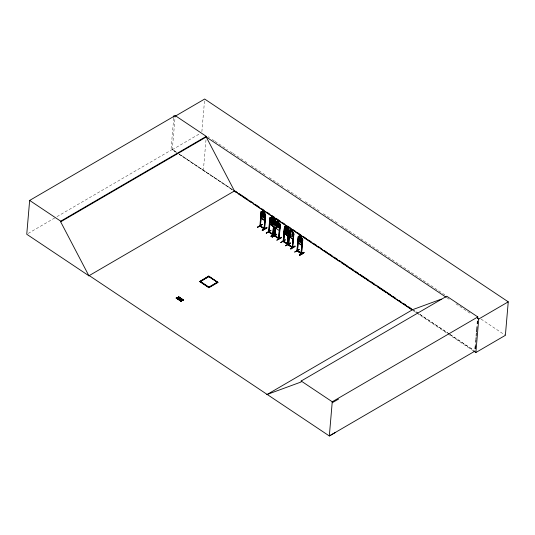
<?xml version="1.0" encoding="UTF-8"?>
<svg xmlns="http://www.w3.org/2000/svg" width="535" height="535" viewBox="0 0 535 535"><rect width="100%" height="100%" fill="white"/><g stroke="black" fill="none" stroke-linecap="round" stroke-linejoin="round"><path stroke-width="0.4" stroke-dasharray="2.67 2.01" d="M173.728 118.061L171.093 148.783L176.343 152.274M176.43 152.488L172.283 149.72L175.159 116.235M201.869 131.704L204.671 99.035M203.36 170.478L206.162 137.823M475.374 345.443L475.508 343.818M475.929 338.936L476.137 336.488M476.491 332.422L476.698 329.981M475.996 339.451L476.143 337.786M476.638 331.974L476.779 330.316M28.188 233.427L56.269 217.063M56.991 216.642L172.31 149.446L176.45 152.207M172.283 149.72L199.635 133.783M179.105 154.12L233.768 190.5L179.212 154.053M418.27 313.309L413.428 310.086L418.256 313.316M449.4 334.034L418.958 313.771L449.333 334.074M450.095 334.495L474.311 350.612M208.048 136.699L209.439 137.629M212.221 139.481L214.301 140.879M214.996 141.34L227.502 149.693M230.277 151.552L232.364 152.943M233.059 153.405L246.956 162.687M251.122 165.469L265.012 174.751M269.185 177.54L283.771 187.283M287.248 189.604L301.834 199.348M305.304 201.668L320.592 211.88M323.367 213.732L338.655 223.944M341.43 225.803L444.939 294.945M481.065 319.081L505.381 335.325M447.006 297.834L449.072 299.219M455.974 303.826L470.459 313.503M450.022 334.535L473.502 350.218M179.192 154.334L232.484 189.938M413.461 310.835L416.23 312.687M416.925 313.149L447.434 333.532M448.129 333.994L473.094 350.666"/><path stroke-width="0.8" d="M412.391 309.825L234.457 190.962L206.229 136.993L206.283 136.365L175.212 115.607L29.652 200.431L26.75 234.263L88.944 275.813M335.699 432.307L329.326 435.965L89.245 275.585L88.897 275.786L60.669 221.818L60.722 221.189L206.283 136.365M173.801 117.232L173.942 115.573M175.212 115.607L175.159 116.235L204.671 99.035L508.25 301.834L505.381 335.325L475.862 352.525L473.783 351.134M176.196 297.955L178.075 298.309L176.523 298.47L176.196 297.955L178.155 297.774L178.603 296.584L178.944 297.106L178.603 296.584M178.529 298.296L180.482 297.841L178.61 297.761L178.081 299.506L177.714 299.259L178.101 298.035M178.081 299.506L178.971 296.831M176.175 298.236L178.155 297.774M181.071 300.021L179.145 300.222L181.131 299.76L181.572 298.57L181.92 299.092L181.051 301.493L180.683 301.245L181.071 300.021L179.172 299.941M180.462 298.122L180.135 297.607M179.145 300.222L181.131 299.76M181.104 300.041L181.572 298.57M181.051 301.493L181.94 298.811M183.104 299.593L183.431 300.102L183.104 299.593L181.586 299.747M199.715 281.597L208.757 276.06L217.899 282.46L208.877 287.716L199.715 281.597L208.737 276.341L217.899 282.46M208.764 276.374L200.224 281.617L208.737 276.655L208.757 276.06M208.737 276.655L217.417 282.152L208.897 287.121L208.877 287.716M257.656 227.308L262.19 224.406L257.649 227.021M260.378 225.89C259.221 224.62 261.521 226.88 259.876 226.131L261.14 211.693L261.033 218.093L264.564 220.453L265.22 219.156M259.829 226.044L260.03 225.462L260.491 225.75M260.425 226.211L260.846 216.528M260.98 214.95L261.18 212.589L260.291 226.352L259.916 225.583M260.338 226.379L261.12 218.38M264.531 220.373L265.166 219.116L265.547 214.716C265.36 213.244 263.2 213.385 264.337 211.465L262.785 210.489L262.692 212.114M262.832 210.462L262.685 212.228L261.889 212.275L261.628 215.351L262.264 217.17L263.668 218.106L264.531 217.29L264.792 214.214L264.089 213.164L264.283 211.486L262.832 210.583M257.629 227.221L262.163 224.392M262.27 230.097L266.778 227.469L266.998 227.91L262.491 230.538L262.257 230.09L266.798 227.509M264.35 229.1L263.889 228.786L264.15 228.211M264.176 228.719L264.564 229.013L265.668 215.585L265.253 215.304L264.103 228.699M264.176 227.917L264.852 220.032M265.119 216.882L265.253 215.304M264.27 229.067L264.33 228.565L260.371 226.031L264.39 228.612M265.594 214.689L264.41 229.1L260.13 225.984M266.437 233.227L270.944 230.297L266.463 232.946M268.61 232.003L269.861 217.631L270.442 217.33L271.519 218.099M269.533 222.072L269.961 217.658L270.463 217.397L273.887 219.724M269.887 219.276L268.878 231.902L273.378 234.878L273.994 226.987M269.894 224.285L269.112 232.284L269.038 231.749C267.861 231.006 270.275 231.715 269.065 232.257L270.369 218.768M272.455 224.004L271.044 223.075L270.402 221.256L270.663 218.18L271.472 218.126L271.613 216.361L271.472 218.012M271.118 236.276L275.786 233.775L271.044 236.269L275.578 233.367L271.098 236.015M272.114 224.178L272.442 219.738L273.017 219.437L273.994 220.152M273.967 219.658L272.93 219.029L273.124 217.364L271.566 216.394M272.235 237.112L276.715 234.464L272.228 236.824M273.418 226.807L272.689 234.678L272.984 234.083L273.291 234.818M274.04 220.239L274.188 218.474L275.685 219.477L275.498 221.156L276.194 222.199L275.933 225.275L275.07 226.091L273.666 225.155L273.024 223.336L273.291 220.26L274.087 220.213L274.228 218.561M272.743 234.704L273.579 226.713M273.907 226.292L273.211 234.992L272.743 234.163M275.445 221.176L275.685 219.477M278.956 238.844L274.442 235.868L275.117 227.984M279.109 238.697L274.602 235.774L275.278 227.897M274.549 235.741C273.98 234.604 275.592 236.276 274.642 235.286M274.508 235.42L275.064 236.082L275.692 228.171M274.91 236.169L275.605 227.475M275.117 235.567L274.863 236.142M275.552 233.34L275.786 233.788M276.949 222.7C275.659 232.15 278.046 224.693 276.521 221.778L275.545 221.129M276.414 225.75L276.842 226.96L278.253 227.89L279.123 227.074L279.384 223.998L278.675 222.948L278.922 221.249C275.699 217.705 278.768 223.884 276.234 221.216L275.706 221.49M277.411 220.246L277.264 222.012L276.461 222.065M276.715 234.464L272.001 236.925M276.842 240.155L281.37 237.252L281.577 237.674L276.909 240.161M278.675 222.948L278.922 221.249M279.845 225.081L278.648 238.449M278.541 238.57L279.644 227.449M278.982 238.389L274.936 235.821L278.929 238.336L279.002 238.877L280.193 224.466L278.782 222.894M275.652 227.857C280.347 232.832 279.772 228.806 280.139 224.493M279.116 238.737L280.26 225.355L279.691 225.175M283.817 241.165L283.196 240.971L283.142 241.479L284.466 227.107L284.031 231.561L284.359 233.507L287.957 235.821L284.359 233.507L284.085 231.528L284.359 233.507L287.937 235.835L288.592 234.537M284.366 229.575L283.202 241.486L287.87 244.375L283.744 241.626M283.704 241.305L283.664 241.793L284.921 228.278L284.346 228.091L284.767 228.365M283.617 241.766L284.513 233.006M288.405 238.075L289 230.097L287.409 228.532L288.138 229.615L287.877 232.692L286.994 233.521L285.59 232.585L284.948 230.766L285.215 227.689L286.018 227.636L286.212 225.957M285.71 231.26L287.121 232.197L285.703 231.267L285.971 228.184L287.382 229.12L285.964 228.191M280.755 242.542L285.235 239.901M290.104 242.85L290.331 243.298L285.596 245.779L290.144 243.137M287.295 227.027L287.235 227.589L286.332 226.987L286.379 226.439L287.295 227.027L286.379 226.439L286.345 226.98L287.248 227.582M286.854 235.173L287.569 226.92L286.151 225.991M287.469 228.559L287.676 226.873L286.165 225.87L287.676 226.873L286.118 225.904L286.011 227.642L285.215 227.689M288.198 235.433L287.295 244.254L288.445 230.799L289.014 230.98L288.599 230.705M287.402 244.067L287.482 243.579L287.917 244.408M288.271 239.647L287.763 244.502L287.803 244.013M287.71 244.468L288.947 230.09M288.967 234.785L289.341 230.317L288.064 244.762L288.057 244.181L288.425 244.482M289.167 233.574L288.064 244.702L292.625 247.712L293.882 234.196L293.468 233.915M289.629 231.581L289.214 231.307L289.783 231.488L288.465 245.01L288.525 244.488M289.315 237.005L288.686 244.916C289.194 246.301 294.624 248.247 292.143 247.023L288.559 244.655L292.665 247.224M290.324 237.44L291.033 229.08C293.715 229.281 291.207 231.902 293.367 232.384L293.802 233.347L292.484 247.678L292.832 247.11M290.94 230.819L291.08 229.167M290.485 248.708L290.719 249.156L295.193 246.481L294.966 246.067L290.485 248.708L294.999 246.107M292.431 230.137L292.291 231.782L292.999 232.832L292.732 235.908L291.869 236.724L290.465 235.788L289.83 233.969L290.09 230.893L290.893 230.846M292.451 246.829L292.411 247.317L293.06 238.643M294.738 252.085L299.252 249.457M296.965 250.387C298.617 250.647 295.909 250.046 297.366 251.156M296.965 250.908L298.176 236.503L298.757 236.202L298.222 236.557M297.119 250.761L298.269 237.359L297.427 251.156L297.119 250.761L301.606 253.757L300.978 253.557L301.499 253.878L302.736 239.473L302.255 238.543L298.724 236.303M297.192 250.266L297.112 250.721M297.286 251.122L297.005 250.36M297.427 251.156L298.276 242.368M299.366 255.128C303.813 251.129 306.883 251.637 299.573 255.315L303.867 252.466M301.178 237.941L301.426 236.243L299.921 235.239L299.774 237.005L298.978 237.052L298.711 240.128L299.353 241.947L300.757 242.883L301.62 242.067L301.88 238.991L301.178 237.941L302.683 239.506L301.452 253.844L296.992 250.895M301.646 253.73L301.225 252.955L301.031 253.59L302.188 240.175L302.757 240.355L302.188 240.175M302.141 242.449L301.031 253.59M301.359 253.837L301.399 253.349C289.749 245.913 307.585 256.8 301.078 253.082M477.675 318.586L477.815 316.954L446.738 296.196L301.178 381.02L301.098 381.997L267.172 394.449M477.815 316.954L332.255 401.778L329.326 435.965L474.886 351.141M475.093 348.7L475.374 345.443M475.648 342.186L475.862 339.745M476.21 335.679L476.417 333.238M476.698 329.981L476.979 326.724M477.253 323.468L477.467 321.027M475.214 348.579L475.361 346.921M477.354 323.675L477.494 322.016M475.862 352.525L478.738 319.034L508.25 301.834M272.79 234.256L269.145 231.936L272.883 234.21M288.104 244.214L288.452 244.468M264.524 228.96L259.983 225.951M297.58 250.527L297.233 250.286M178.135 298.055L178.576 296.865M177.714 299.259L178.075 298.309M180.683 301.245L181.044 300.296M287.957 243.92L283.69 241.446L287.496 243.612M263.227 214.609C263.267 213.371 266.223 213.746 263.554 215.304L264.384 217.919L263.22 215.451C262.397 217.618 260.719 215.638 262.932 214.876L262.157 212.362L263.2 214.475M271.927 220.494L272.97 219.624L273.418 220.086M276.568 227.094L275.913 228.465L272.382 226.104L272.114 224.125M287.857 235.788L288.492 234.524M287.877 235.868L288.546 234.497L287.877 235.774L284.453 233.447L284.138 231.555M301.653 245.224L298.162 242.837L297.801 240.917L298.122 242.87L301.653 245.224L302.308 243.86M277.819 224.446C277.906 223.015 280.781 223.63 278.133 225.081L278.969 227.696L277.805 225.235C276.949 227.402 275.304 225.429 277.511 224.66L276.729 222.152L277.839 224.486M279.123 230.15L279.765 228.886M294.718 251.992L299.212 249.384M270.884 230.505L266.189 233.033M272.208 237.018L276.655 234.39M269.954 218.494L270.215 218.855M269.479 222.052L269.807 223.998L273.412 226.312M276.234 221.216L279.731 223.583M279.758 223.543L280.24 224.473M271.044 236.269L275.592 233.628M286.024 227.522L284.995 226.84L284.466 227.107M289 230.097L288.492 229.181L284.941 226.867L284.459 227.194L284.961 226.94L288.512 229.167M278.996 238.356L278.728 237.955M293.882 234.196L293.307 234.009L292.391 247.33M280.735 242.569L285.496 239.807M285.596 245.779L290.358 243.017M60.669 221.818L206.229 136.993L446.31 297.373M88.897 275.786L234.798 190.761M260.712 216.14L261.08 218.066L264.611 220.42M265.668 215.585L265.099 215.398M274.188 218.474L275.639 219.51M273.017 219.437L276.495 221.818M262.237 230.371L266.811 227.749L262.297 230.378M290.846 230.759L289.81 230.083L293.367 232.384M290.833 231.401L292.244 232.33L291.983 235.407L290.579 234.47M289.288 236.684L288.96 234.731L289.221 236.717L292.785 238.958M293.468 237.747L292.765 239.071L289.221 236.717M217.919 282.179L208.871 287.395L199.742 281.316M298.757 236.202L299.827 236.972L299.968 235.326L301.319 236.289M299.373 254.887L303.887 252.286M266.831 394.649L412.732 309.625L441.261 299.152M332.175 402.755L338.548 399.097M284.413 227.141L284.995 226.84L286.064 227.616M261.087 211.726L261.668 211.425L261.14 211.78M273.037 219.51L272.489 219.791L272.475 226.044L275.933 228.351M289.281 230.351L289.87 230.043M272.977 234.103L272.93 234.591M180.114 297.888L178.59 298.042L180.482 297.841M183.084 299.874L181.559 300.028L183.458 299.827M181.499 300.282L183.431 300.102M273.131 234.959L268.677 232.023M268.918 231.414L268.898 231.889M283.644 241.305L283.269 241.044M271.613 216.481L273.024 217.411L272.883 219.062L273.592 220.106M277.357 220.28L278.875 221.276M272.837 219.611L270.931 218.267L271.72 220.774C269.453 221.503 271.232 223.576 272.007 221.35L272.676 223.423M272.569 222.687L271.158 221.751L271.426 218.675L272.048 220.594M272.683 225.777L269.901 223.938L269.58 222.045M477.354 318.111L478.738 319.034M235.494 191.222L237.58 192.62M238.971 193.55L248.006 199.582M250.092 200.973L253.57 203.3M254.954 204.223L259.127 207.012M261.909 208.871L263.996 210.262M266.771 212.121L269.553 213.973M271.64 215.371L274.422 217.223M276.501 218.621L279.979 220.942M282.761 222.801L284.841 224.192M287.623 226.051L290.405 227.903M292.491 229.301L295.962 231.622M297.353 232.551L300.83 234.872M303.612 236.731L306.388 238.583M308.474 239.981L311.256 241.833M313.343 243.231L316.814 245.552M318.205 246.481L321.682 248.802M324.464 250.654L327.239 252.513M329.326 253.904L332.108 255.763M334.194 257.154L337.665 259.482M339.056 260.405L348.091 266.443M350.178 267.834L353.655 270.162M355.046 271.084L358.517 273.412M359.908 274.335L368.943 280.373M371.029 281.764L374.507 284.085M375.898 285.015L390.49 294.765M392.576 296.163L395.358 298.015M398.836 300.336L400.916 301.733M403.698 303.586L405.784 304.983M408.566 306.836L411.341 308.695M233.869 190.861L236.644 192.714M238.028 193.643L241.499 195.957M242.883 196.88L246.347 199.201M247.738 200.123L251.203 202.444M253.282 203.828L319.154 247.839M320.545 248.762L339.959 261.735M341.343 262.658L344.814 264.972M346.198 265.902L365.612 278.869M367.003 279.798L370.467 282.112M371.858 283.042L375.323 285.356M377.402 286.747L386.417 292.765M387.801 293.695L412.07 309.905M288.465 229.221L287.409 228.532L288.118 229.629L287.857 232.705L287.007 233.514L285.596 232.585L284.954 230.766M262.738 212.201L261.615 211.452L265.092 213.833M200.244 281.336L208.897 287.121M181.552 298.851L181.92 299.092M301.178 381.02L332.255 401.778M177.734 298.985L178.101 299.232M180.71 300.971L181.077 301.212M29.652 200.431L60.722 221.189M299.56 255.269L304.087 252.674M293.294 232.451L293.748 233.334M276.441 221.844L276.896 222.727M262.638 212.776L262.377 215.852L263.782 216.789L264.043 213.712L262.638 212.776M263.053 211.024L263.006 211.572L263.909 212.174L263.956 211.626L263.053 211.024M271.84 216.922L271.793 217.471L272.696 218.066L272.75 217.518L271.84 216.922M274.04 220.761L273.78 223.837L275.177 224.774L275.445 221.697L274.04 220.761M274.455 219.002L274.408 219.557L275.311 220.159L275.358 219.604L274.455 219.002M277.217 222.567L276.956 225.643L278.367 226.572L278.628 223.496L277.217 222.567M277.632 220.808L277.585 221.356L278.494 221.958L278.541 221.41L277.632 220.808M291.261 229.642L291.214 230.19L292.11 230.792L292.163 230.244L291.261 229.642M299.727 237.553L299.466 240.63L300.864 241.566L301.131 238.49L299.727 237.553M300.142 235.795L300.095 236.35L300.998 236.951L301.044 236.403L300.142 235.795M264.564 228.472L264.243 228.218L264.604 228.465M275.665 225.93L274.488 223.51C273.666 225.676 271.981 223.697 274.201 222.934L273.418 220.427L274.529 222.761C275.304 220.661 276.996 222.694 274.823 223.362L275.665 225.93M301.486 242.643L300.309 240.228C299.526 242.388 297.855 240.489 300.021 239.653L299.246 237.139L300.349 239.473C301.125 237.379 302.817 239.406 300.643 240.075L301.486 242.643M287.743 233.267L286.559 230.859C285.65 232.999 284.172 231.107 286.265 230.284L285.483 227.776L286.599 230.103C287.375 228.004 289.081 230.03 286.894 230.705L287.743 233.267"/></g></svg>
